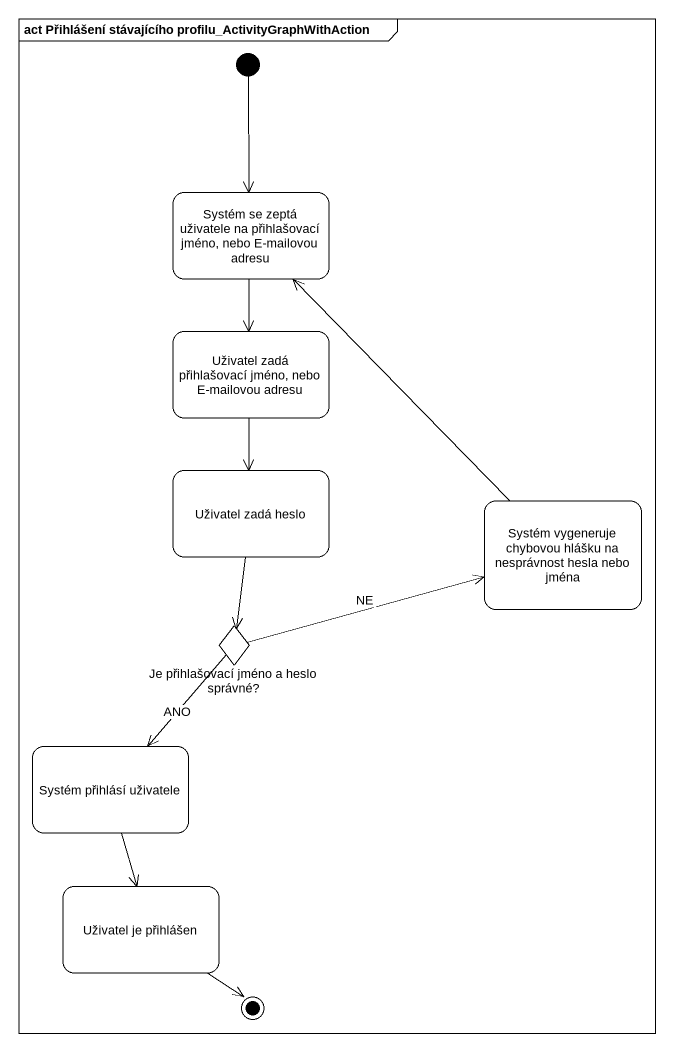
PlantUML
@startuml
mainframe act Přihlášení stávajícího profilu_ActivityGraphWithAction
hide empty description
state "Systém se zeptá uživatele na přihlašovací jméno, nebo E-mailovou adresu" as Systém_se_zeptá_uživatele
state "Uživatel zadá přihlašovací jméno, nebo E-mailovou adresu" as Uživatel_zadá_přihlašovací
state "Uživatel zadá heslo" as Uživatel_zadá_heslo
state "Systém vygeneruje chybovou hlášku na nesprávnost hesla nebo jména" as Systém_vygeneruje_chybovou
state "Je přihlašovací jméno a heslo správné?" as Je_přihlašovací_jméno_a <<choice>>
state "Systém přihlásí uživatele" as Systém_přihlásí_uživatele
state "Uživatel je přihlášen" as Uživatel_je_přihlášen
[*] --> Systém_se_zeptá_uživatele
Systém_se_zeptá_uživatele --> Uživatel_zadá_přihlašovací
Uživatel_zadá_přihlašovací --> Uživatel_zadá_heslo
Uživatel_zadá_heslo --> Je_přihlašovací_jméno_a
Systém_vygeneruje_chybovou -up-> Systém_se_zeptá_uživatele
Je_přihlašovací_jméno_a -right-> Systém_vygeneruje_chybovou : NE
Je_přihlašovací_jméno_a --> Systém_přihlásí_uživatele : ANO
Systém_přihlásí_uživatele --> Uživatel_je_přihlášen
Uživatel_je_přihlášen --> [*]
@enduml
